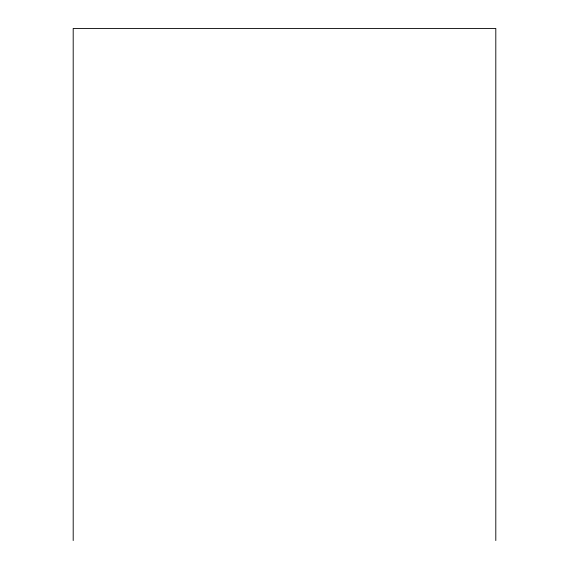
<?xml version="1.0" encoding="UTF-8"?>
<svg xmlns="http://www.w3.org/2000/svg" width="569" height="569" viewBox="0 0 569 569"><rect width="100%" height="100%" fill="white"/><g stroke="black" fill="none" stroke-linecap="round" stroke-linejoin="round"><path stroke-width="0.85" d="M495.805 540.55L495.805 28.45L73.195 28.45L73.195 540.55"/></g></svg>
